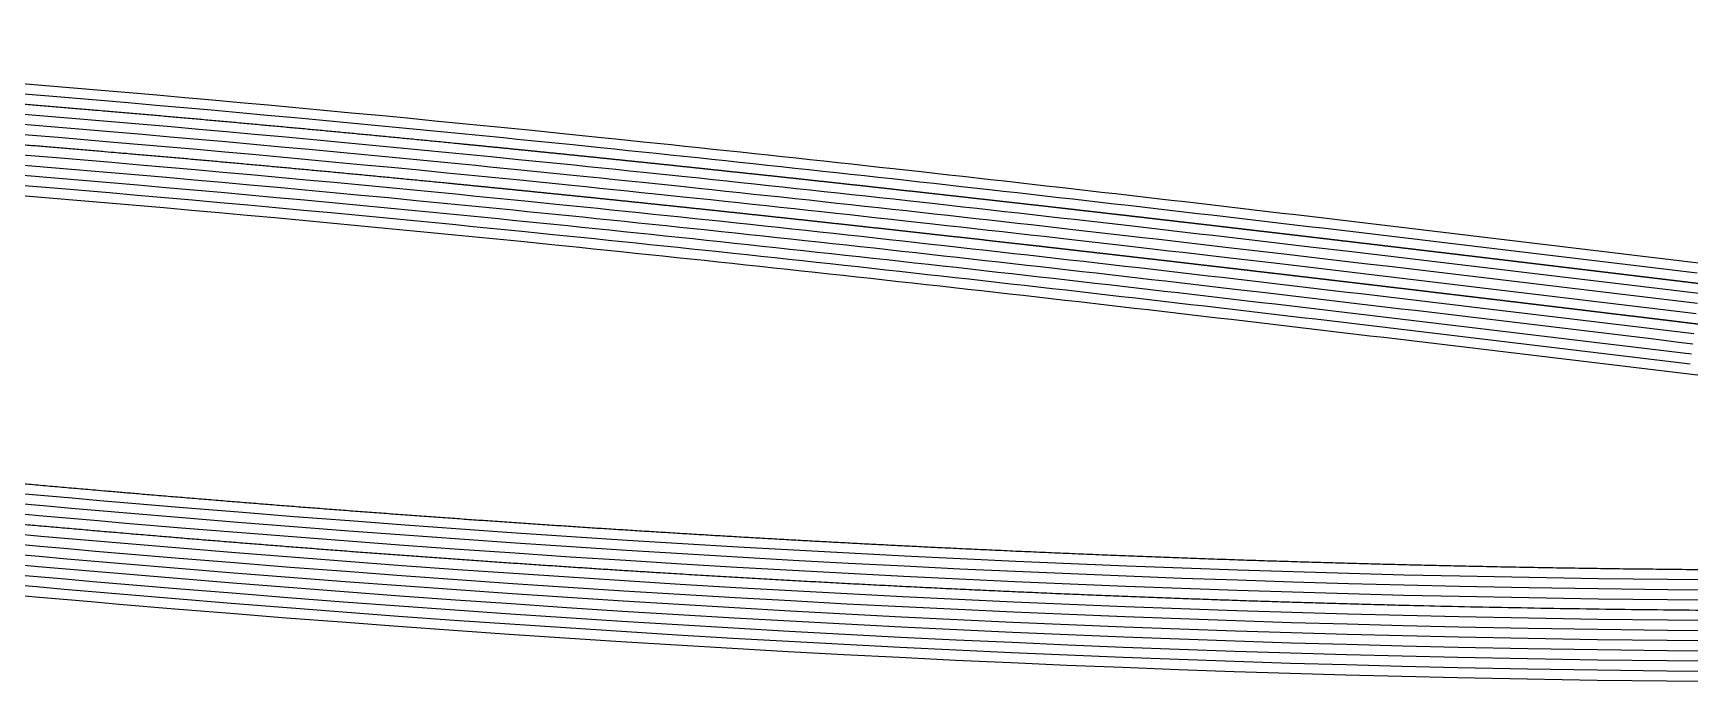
# Model space of a CAD drawing. Header units: millimetres. Extents: x -404 to 41, y 121 to 144.
# Drawn here: x -241.6 to -189, y 121 to 141.6 of the extents above; entities that cross this region are included whole.
import ezdxf

# ---------------------------------------------------------------- set-up
doc = ezdxf.new("R2010")
doc.units = ezdxf.units.MM
doc.layers.add('original_T', color=1, linetype='Continuous', true_color=0xff0000)

msp = doc.modelspace()

# ---------------------------------------------------------------- linework, layer by layer
at = {"layer": 'original_T'}
for points in [[(-188.751, 134.268), (-189.633, 134.374), (-190.073, 134.428), (-190.514, 134.481), (-191.836, 134.64), (-192.277, 134.693), (-192.717, 134.746), (-193.158, 134.8), (-193.598, 134.852), (-194.039, 134.905), (-194.48, 134.958), (-194.92, 135.011), (-197.124, 135.275), (-197.564, 135.327), (-198.005, 135.38), (-198.446, 135.432), (-198.886, 135.484), (-200.209, 135.641), (-200.65, 135.693), (-201.09, 135.745), (-201.531, 135.797), (-201.972, 135.848), (-202.412, 135.9), (-202.854, 135.952), (-203.294, 136.003), (-203.734, 136.055), (-204.175, 136.106), (-204.616, 136.157), (-205.057, 136.209), (-205.498, 136.26), (-205.939, 136.311), (-206.379, 136.362), (-206.82, 136.413), (-207.261, 136.463), (-207.702, 136.514), (-208.143, 136.564), (-208.584, 136.615), (-209.024, 136.665), (-209.465, 136.715), (-209.906, 136.765), (-210.347, 136.815), (-210.788, 136.865), (-211.228, 136.915), (-212.111, 137.013), (-212.551, 137.062), (-212.992, 137.112), (-213.433, 137.161), (-214.315, 137.258), (-214.756, 137.307), (-215.196, 137.356), (-215.638, 137.404), (-216.079, 137.452), (-216.519, 137.5), (-216.96, 137.548), (-217.402, 137.596), (-217.842, 137.643), (-218.283, 137.691), (-218.725, 137.738), (-219.165, 137.785), (-219.606, 137.832), (-220.047, 137.879), (-220.488, 137.926), (-220.929, 137.972), (-221.37, 138.018), (-221.811, 138.064), (-222.252, 138.11), (-223.134, 138.202), (-223.575, 138.247), (-224.899, 138.382), (-225.781, 138.472), (-226.222, 138.516), (-226.663, 138.56), (-227.104, 138.604), (-227.545, 138.648), (-227.987, 138.691), (-228.868, 138.777), (-229.751, 138.863), (-230.633, 138.948), (-231.516, 139.032), (-232.398, 139.115), (-233.28, 139.197), (-234.163, 139.278), (-235.045, 139.359), (-235.928, 139.438), (-236.81, 139.517), (-237.693, 139.594), (-238.576, 139.671), (-239.458, 139.746), (-241.224, 139.895), (-242.989, 140.039)], [(-188.79, 133.948), (-189.671, 134.054), (-190.112, 134.107), (-190.552, 134.161), (-191.874, 134.32), (-192.315, 134.373), (-192.755, 134.426), (-193.196, 134.479), (-193.637, 134.532), (-194.077, 134.585), (-194.518, 134.638), (-194.959, 134.691), (-195.84, 134.796), (-197.162, 134.955), (-197.603, 135.007), (-198.043, 135.059), (-198.484, 135.111), (-198.924, 135.164), (-200.246, 135.321), (-200.687, 135.373), (-201.128, 135.424), (-201.569, 135.476), (-202.009, 135.528), (-202.45, 135.58), (-202.891, 135.632), (-203.331, 135.683), (-203.772, 135.734), (-204.213, 135.786), (-204.653, 135.837), (-205.094, 135.889), (-205.535, 135.94), (-205.976, 135.99), (-206.416, 136.041), (-206.857, 136.092), (-207.298, 136.143), (-207.739, 136.193), (-208.179, 136.244), (-208.62, 136.294), (-209.061, 136.344), (-209.502, 136.395), (-209.942, 136.445), (-210.383, 136.495), (-210.824, 136.544), (-211.265, 136.594), (-212.146, 136.693), (-212.587, 136.742), (-213.028, 136.791), (-213.469, 136.84), (-213.909, 136.889), (-214.35, 136.938), (-214.791, 136.986), (-215.232, 137.035), (-215.673, 137.083), (-216.114, 137.131), (-216.554, 137.18), (-216.995, 137.227), (-217.436, 137.275), (-217.877, 137.322), (-218.318, 137.37), (-218.759, 137.417), (-219.199, 137.464), (-219.64, 137.511), (-220.081, 137.558), (-220.522, 137.605), (-220.963, 137.651), (-221.404, 137.698), (-221.845, 137.743), (-222.286, 137.79), (-222.727, 137.835), (-223.167, 137.881), (-223.608, 137.926), (-224.49, 138.017), (-224.931, 138.062), (-225.813, 138.151), (-226.254, 138.195), (-226.695, 138.239), (-227.136, 138.283), (-227.577, 138.327), (-228.018, 138.37), (-228.9, 138.457), (-229.782, 138.542), (-230.664, 138.627), (-231.546, 138.711), (-232.428, 138.794), (-233.31, 138.876), (-234.192, 138.957), (-235.074, 139.038), (-235.957, 139.117), (-236.839, 139.196), (-237.721, 139.273), (-238.603, 139.35), (-239.486, 139.425), (-241.25, 139.573), (-243.015, 139.717)], [(-188.743, 133.302), (-189.184, 133.355), (-189.624, 133.408), (-190.064, 133.461), (-190.505, 133.515), (-190.947, 133.568), (-191.387, 133.621), (-191.827, 133.674), (-192.709, 133.781), (-193.149, 133.833), (-193.59, 133.887), (-194.031, 133.939), (-194.471, 133.992), (-195.794, 134.151), (-196.234, 134.203), (-197.556, 134.361), (-197.997, 134.413), (-198.437, 134.466), (-199.319, 134.57), (-199.76, 134.623), (-201.082, 134.779), (-201.523, 134.831), (-201.963, 134.883), (-203.727, 135.089), (-204.168, 135.14), (-204.608, 135.191), (-205.049, 135.243), (-205.49, 135.294), (-205.931, 135.345), (-206.371, 135.396), (-206.812, 135.447), (-208.576, 135.649), (-209.016, 135.699), (-209.457, 135.749), (-209.898, 135.799), (-210.339, 135.849), (-210.78, 135.899), (-211.221, 135.949), (-211.662, 135.998), (-212.103, 136.048), (-212.544, 136.096), (-212.984, 136.146), (-213.866, 136.244), (-214.307, 136.293), (-214.748, 136.341), (-215.189, 136.39), (-215.63, 136.438), (-216.071, 136.486), (-216.512, 136.534), (-216.952, 136.582), (-217.394, 136.63), (-217.835, 136.677), (-218.276, 136.725), (-218.717, 136.772), (-219.157, 136.819), (-219.599, 136.866), (-220.04, 136.913), (-220.481, 136.959), (-220.922, 137.006), (-222.245, 137.145), (-222.686, 137.19), (-223.127, 137.236), (-223.568, 137.281), (-224.009, 137.327), (-224.451, 137.372), (-226.215, 137.55), (-227.097, 137.638), (-227.539, 137.682), (-227.979, 137.725), (-228.421, 137.769), (-229.303, 137.855), (-230.185, 137.94), (-231.068, 138.024), (-231.95, 138.108), (-232.833, 138.19), (-233.715, 138.272), (-234.598, 138.353), (-235.48, 138.433), (-236.363, 138.512), (-237.246, 138.59), (-238.128, 138.667), (-239.011, 138.743), (-240.777, 138.892), (-242.542, 139.037)], [(-188.821, 132.661), (-189.261, 132.715), (-189.702, 132.768), (-190.142, 132.821), (-190.583, 132.875), (-191.024, 132.927), (-191.464, 132.981), (-191.904, 133.034), (-192.786, 133.14), (-193.226, 133.193), (-193.667, 133.246), (-194.108, 133.299), (-194.548, 133.352), (-195.87, 133.51), (-196.311, 133.563), (-197.633, 133.721), (-198.073, 133.773), (-198.514, 133.826), (-199.395, 133.93), (-199.836, 133.982), (-201.158, 134.138), (-201.598, 134.19), (-202.039, 134.242), (-203.801, 134.449), (-204.242, 134.5), (-204.683, 134.551), (-205.123, 134.602), (-205.564, 134.653), (-206.005, 134.704), (-206.445, 134.755), (-206.886, 134.806), (-208.649, 135.008), (-209.089, 135.058), (-209.53, 135.108), (-209.971, 135.158), (-210.412, 135.208), (-210.852, 135.258), (-211.293, 135.308), (-211.734, 135.357), (-212.175, 135.407), (-212.615, 135.455), (-213.056, 135.505), (-213.937, 135.603), (-214.378, 135.652), (-214.819, 135.7), (-215.259, 135.749), (-215.7, 135.797), (-216.141, 135.845), (-216.582, 135.893), (-217.022, 135.941), (-217.463, 135.989), (-217.904, 136.036), (-218.345, 136.083), (-218.785, 136.131), (-219.226, 136.178), (-219.667, 136.225), (-220.108, 136.272), (-220.549, 136.318), (-220.989, 136.365), (-221.871, 136.457), (-222.312, 136.503), (-222.753, 136.549), (-223.193, 136.594), (-223.634, 136.639), (-224.075, 136.685), (-224.516, 136.73), (-226.279, 136.908), (-227.161, 136.996), (-227.602, 137.04), (-228.043, 137.083), (-228.484, 137.127), (-229.365, 137.213), (-230.247, 137.298), (-231.129, 137.382), (-232.011, 137.466), (-232.893, 137.548), (-233.774, 137.63), (-234.656, 137.711), (-235.538, 137.79), (-236.42, 137.87), (-237.302, 137.947), (-238.184, 138.025), (-239.066, 138.101), (-240.83, 138.25), (-242.594, 138.395)], [(-188.782, 132.982), (-189.222, 133.035), (-189.663, 133.088), (-190.103, 133.141), (-190.544, 133.195), (-190.985, 133.248), (-191.425, 133.301), (-191.866, 133.354), (-192.747, 133.461), (-193.188, 133.513), (-193.629, 133.566), (-194.069, 133.619), (-194.51, 133.672), (-195.832, 133.83), (-196.272, 133.883), (-197.594, 134.041), (-198.035, 134.093), (-198.476, 134.146), (-199.357, 134.25), (-199.798, 134.302), (-201.12, 134.459), (-201.56, 134.51), (-202.001, 134.562), (-203.764, 134.769), (-204.205, 134.82), (-204.645, 134.871), (-205.086, 134.923), (-205.527, 134.974), (-205.968, 135.025), (-206.408, 135.075), (-206.849, 135.126), (-208.612, 135.328), (-209.053, 135.378), (-209.494, 135.429), (-209.934, 135.479), (-210.375, 135.529), (-210.816, 135.578), (-211.257, 135.628), (-211.698, 135.678), (-212.139, 135.727), (-212.579, 135.776), (-213.02, 135.825), (-213.902, 135.923), (-214.343, 135.972), (-214.783, 136.02), (-215.224, 136.069), (-215.665, 136.117), (-216.106, 136.165), (-216.547, 136.213), (-216.987, 136.262), (-217.429, 136.309), (-217.87, 136.357), (-218.31, 136.404), (-218.751, 136.451), (-219.192, 136.498), (-219.633, 136.546), (-220.074, 136.593), (-220.515, 136.639), (-220.955, 136.685), (-222.278, 136.824), (-222.719, 136.87), (-223.16, 136.915), (-223.601, 136.96), (-224.042, 137.006), (-224.483, 137.051), (-226.247, 137.229), (-227.129, 137.317), (-227.57, 137.361), (-228.011, 137.404), (-228.452, 137.448), (-229.334, 137.534), (-230.216, 137.619), (-231.098, 137.703), (-231.98, 137.787), (-232.863, 137.869), (-233.745, 137.951), (-234.627, 138.032), (-235.509, 138.112), (-236.391, 138.191), (-237.274, 138.269), (-238.156, 138.346), (-239.039, 138.422), (-240.803, 138.571), (-242.568, 138.716)], [(-188.937, 131.701), (-189.377, 131.754), (-190.259, 131.861), (-190.699, 131.914), (-191.139, 131.967), (-191.58, 132.02), (-192.021, 132.073), (-192.461, 132.127), (-192.901, 132.18), (-193.342, 132.232), (-193.782, 132.286), (-194.223, 132.338), (-194.664, 132.391), (-195.104, 132.444), (-195.985, 132.549), (-196.425, 132.602), (-197.307, 132.707), (-197.747, 132.76), (-198.187, 132.812), (-198.628, 132.865), (-199.068, 132.917), (-199.509, 132.969), (-199.949, 133.021), (-200.83, 133.125), (-201.271, 133.178), (-201.711, 133.229), (-202.152, 133.281), (-202.592, 133.333), (-203.473, 133.436), (-203.913, 133.488), (-204.354, 133.539), (-204.795, 133.59), (-205.235, 133.641), (-205.675, 133.692), (-206.116, 133.743), (-206.556, 133.794), (-206.997, 133.845), (-207.437, 133.895), (-207.878, 133.946), (-208.318, 133.996), (-208.758, 134.047), (-209.199, 134.097), (-209.64, 134.147), (-210.08, 134.197), (-210.52, 134.247), (-210.961, 134.296), (-211.401, 134.346), (-211.841, 134.396), (-212.282, 134.445), (-212.722, 134.494), (-213.163, 134.543), (-213.603, 134.592), (-214.044, 134.641), (-214.484, 134.69), (-214.925, 134.738), (-215.365, 134.787), (-215.805, 134.835), (-216.246, 134.883), (-216.686, 134.931), (-217.127, 134.979), (-217.567, 135.027), (-218.007, 135.074), (-218.448, 135.121), (-218.889, 135.169), (-219.329, 135.216), (-219.769, 135.263), (-220.209, 135.31), (-220.65, 135.356), (-221.091, 135.402), (-221.531, 135.449), (-221.972, 135.495), (-222.412, 135.541), (-222.852, 135.586), (-223.292, 135.632), (-223.733, 135.677), (-224.174, 135.723), (-224.614, 135.768), (-225.054, 135.812), (-225.935, 135.901), (-226.376, 135.946), (-226.816, 135.99), (-227.256, 136.034), (-227.697, 136.077), (-228.138, 136.12), (-228.578, 136.164), (-229.459, 136.25), (-230.34, 136.335), (-231.22, 136.419), (-232.101, 136.502), (-232.982, 136.585), (-233.863, 136.666), (-234.744, 136.747), (-235.625, 136.827), (-236.506, 136.906), (-237.387, 136.984), (-238.268, 137.061), (-239.148, 137.137), (-240.91, 137.285), (-242.672, 137.43)], [(-188.898, 132.021), (-189.338, 132.074), (-189.779, 132.127), (-190.22, 132.181), (-190.66, 132.234), (-191.101, 132.287), (-191.541, 132.34), (-191.982, 132.394), (-192.422, 132.447), (-192.863, 132.5), (-193.303, 132.553), (-193.744, 132.606), (-194.185, 132.658), (-194.625, 132.712), (-195.065, 132.764), (-195.947, 132.87), (-196.387, 132.922), (-197.268, 133.028), (-197.709, 133.08), (-198.149, 133.132), (-198.59, 133.185), (-199.03, 133.237), (-199.471, 133.289), (-199.911, 133.341), (-200.793, 133.446), (-201.233, 133.498), (-201.674, 133.549), (-202.114, 133.602), (-202.554, 133.653), (-203.436, 133.756), (-203.876, 133.808), (-204.316, 133.859), (-204.757, 133.91), (-205.198, 133.962), (-205.638, 134.013), (-206.079, 134.064), (-206.519, 134.114), (-206.96, 134.165), (-207.4, 134.216), (-207.841, 134.266), (-208.281, 134.317), (-208.722, 134.367), (-209.162, 134.417), (-209.603, 134.468), (-210.043, 134.517), (-210.484, 134.567), (-210.924, 134.617), (-211.365, 134.667), (-211.805, 134.716), (-212.246, 134.766), (-212.687, 134.814), (-213.127, 134.864), (-213.568, 134.913), (-214.008, 134.962), (-214.449, 135.01), (-214.889, 135.059), (-215.33, 135.108), (-215.77, 135.155), (-216.211, 135.204), (-216.652, 135.251), (-217.092, 135.3), (-217.532, 135.348), (-217.973, 135.395), (-218.414, 135.442), (-218.854, 135.489), (-219.295, 135.536), (-219.735, 135.584), (-220.176, 135.63), (-220.616, 135.676), (-221.057, 135.723), (-221.497, 135.769), (-221.938, 135.815), (-222.379, 135.862), (-222.819, 135.907), (-223.259, 135.953), (-223.7, 135.998), (-224.141, 136.043), (-224.581, 136.088), (-225.022, 136.133), (-225.903, 136.222), (-226.344, 136.267), (-226.784, 136.311), (-227.225, 136.354), (-227.665, 136.398), (-228.106, 136.441), (-228.546, 136.485), (-229.428, 136.571), (-230.309, 136.656), (-231.19, 136.74), (-232.071, 136.823), (-232.952, 136.906), (-233.834, 136.987), (-234.715, 137.068), (-235.596, 137.148), (-236.477, 137.227), (-237.358, 137.305), (-238.24, 137.382), (-239.121, 137.458), (-240.884, 137.607), (-242.646, 137.752)], [(-189.014, 131.06), (-189.454, 131.114), (-190.336, 131.22), (-190.776, 131.274), (-191.216, 131.326), (-191.657, 131.38), (-192.098, 131.433), (-192.538, 131.486), (-192.978, 131.539), (-193.419, 131.592), (-193.859, 131.645), (-194.3, 131.698), (-194.74, 131.751), (-195.18, 131.804), (-196.061, 131.909), (-196.502, 131.962), (-197.383, 132.067), (-197.823, 132.12), (-198.264, 132.172), (-198.704, 132.224), (-199.144, 132.276), (-199.585, 132.329), (-200.025, 132.381), (-200.906, 132.485), (-201.346, 132.537), (-201.787, 132.589), (-202.227, 132.641), (-202.667, 132.692), (-203.548, 132.795), (-203.988, 132.847), (-204.428, 132.898), (-204.869, 132.949), (-205.31, 133.001), (-205.75, 133.051), (-206.189, 133.102), (-206.63, 133.153), (-207.071, 133.204), (-207.51, 133.254), (-208.392, 133.355), (-208.831, 133.406), (-209.272, 133.456), (-209.713, 133.506), (-210.152, 133.556), (-210.592, 133.606), (-211.033, 133.655), (-211.474, 133.705), (-211.913, 133.755), (-212.353, 133.804), (-212.794, 133.853), (-213.234, 133.902), (-213.674, 133.951), (-214.115, 134), (-214.555, 134.049), (-214.995, 134.097), (-215.435, 134.146), (-215.875, 134.194), (-216.316, 134.242), (-216.756, 134.29), (-217.197, 134.338), (-217.636, 134.386), (-218.076, 134.433), (-218.517, 134.48), (-218.957, 134.527), (-219.398, 134.574), (-219.838, 134.622), (-220.277, 134.668), (-220.718, 134.714), (-221.158, 134.761), (-221.598, 134.807), (-222.039, 134.853), (-222.479, 134.899), (-222.919, 134.945), (-223.358, 134.99), (-223.799, 135.035), (-224.24, 135.081), (-224.679, 135.126), (-225.119, 135.17), (-226, 135.259), (-226.44, 135.304), (-226.88, 135.348), (-227.32, 135.392), (-227.76, 135.435), (-228.201, 135.479), (-228.641, 135.522), (-229.521, 135.608), (-230.401, 135.693), (-231.282, 135.777), (-232.162, 135.86), (-233.042, 135.943), (-233.922, 136.024), (-234.803, 136.105), (-235.683, 136.185), (-236.563, 136.264), (-237.443, 136.341), (-238.323, 136.418), (-239.203, 136.494), (-240.964, 136.643), (-242.724, 136.787)], [(-188.975, 131.381), (-189.416, 131.434), (-190.298, 131.54), (-190.737, 131.594), (-191.177, 131.647), (-191.619, 131.7), (-192.059, 131.753), (-192.5, 131.806), (-192.94, 131.86), (-193.38, 131.912), (-193.821, 131.965), (-194.261, 132.018), (-194.702, 132.071), (-195.142, 132.124), (-196.023, 132.229), (-196.464, 132.282), (-197.345, 132.387), (-197.785, 132.44), (-198.225, 132.492), (-198.666, 132.545), (-199.106, 132.597), (-199.547, 132.649), (-199.987, 132.701), (-200.868, 132.805), (-201.308, 132.857), (-201.749, 132.909), (-202.189, 132.961), (-202.629, 133.013), (-203.511, 133.116), (-203.951, 133.167), (-204.391, 133.218), (-204.832, 133.269), (-205.272, 133.321), (-205.712, 133.372), (-206.153, 133.423), (-206.593, 133.473), (-207.034, 133.524), (-207.474, 133.575), (-207.914, 133.625), (-208.355, 133.676), (-208.795, 133.726), (-209.235, 133.776), (-209.676, 133.827), (-210.116, 133.877), (-210.556, 133.926), (-210.997, 133.976), (-211.437, 134.026), (-211.877, 134.075), (-212.317, 134.125), (-212.758, 134.173), (-213.199, 134.223), (-213.639, 134.272), (-214.079, 134.32), (-214.519, 134.369), (-214.96, 134.418), (-215.4, 134.466), (-215.84, 134.514), (-216.281, 134.562), (-216.721, 134.61), (-217.162, 134.659), (-217.602, 134.706), (-218.042, 134.753), (-218.482, 134.801), (-218.923, 134.848), (-219.364, 134.895), (-219.804, 134.942), (-220.243, 134.989), (-220.684, 135.035), (-221.124, 135.082), (-221.565, 135.128), (-222.005, 135.174), (-222.445, 135.22), (-222.885, 135.266), (-223.325, 135.311), (-223.766, 135.356), (-224.207, 135.402), (-224.646, 135.447), (-225.087, 135.491), (-225.968, 135.58), (-226.408, 135.625), (-226.848, 135.669), (-227.288, 135.713), (-227.728, 135.756), (-228.169, 135.799), (-228.609, 135.843), (-229.49, 135.929), (-230.37, 136.014), (-231.251, 136.098), (-232.132, 136.181), (-233.012, 136.264), (-233.893, 136.345), (-234.773, 136.426), (-235.654, 136.506), (-236.534, 136.585), (-237.415, 136.662), (-238.296, 136.739), (-239.176, 136.815), (-240.937, 136.964), (-242.698, 137.109)], [(-188.612, 130.687), (-189.053, 130.74), (-189.493, 130.794), (-190.375, 130.9), (-190.815, 130.954), (-191.254, 131.006), (-191.696, 131.06), (-192.137, 131.113), (-192.577, 131.166), (-193.017, 131.219), (-193.457, 131.272), (-193.898, 131.325), (-194.338, 131.378), (-194.779, 131.431), (-195.219, 131.483), (-196.1, 131.589), (-196.54, 131.641), (-197.421, 131.747), (-197.861, 131.799), (-198.302, 131.851), (-198.742, 131.904), (-199.182, 131.956), (-199.622, 132.008), (-200.063, 132.06), (-200.944, 132.165), (-201.384, 132.217), (-201.824, 132.268), (-202.265, 132.32), (-202.704, 132.372), (-203.586, 132.475), (-204.025, 132.527), (-204.465, 132.577), (-204.906, 132.629), (-205.347, 132.68), (-205.787, 132.731), (-206.226, 132.782), (-206.667, 132.833), (-207.107, 132.884), (-207.547, 132.934), (-208.428, 133.035), (-208.868, 133.085), (-209.308, 133.135), (-209.749, 133.186), (-210.189, 133.236), (-210.628, 133.286), (-211.069, 133.335), (-211.51, 133.385), (-211.949, 133.434), (-212.389, 133.483), (-212.83, 133.532), (-213.27, 133.582), (-213.71, 133.631), (-214.15, 133.679), (-214.59, 133.728), (-215.031, 133.776), (-215.47, 133.825), (-215.91, 133.873), (-216.351, 133.921), (-216.791, 133.969), (-217.232, 134.017), (-217.671, 134.065), (-218.11, 134.112), (-218.551, 134.159), (-218.992, 134.207), (-219.432, 134.254), (-219.872, 134.301), (-220.311, 134.347), (-220.751, 134.394), (-221.192, 134.44), (-221.632, 134.486), (-222.072, 134.532), (-222.512, 134.579), (-222.952, 134.624), (-223.391, 134.67), (-223.832, 134.715), (-224.273, 134.76), (-224.712, 134.805), (-225.151, 134.85), (-226.033, 134.939), (-226.472, 134.983), (-226.912, 135.027), (-227.352, 135.071), (-227.792, 135.114), (-228.232, 135.158), (-228.672, 135.201), (-229.552, 135.287), (-230.432, 135.372), (-231.312, 135.456), (-232.192, 135.539), (-233.072, 135.622), (-233.952, 135.703), (-234.832, 135.784), (-235.712, 135.863), (-236.592, 135.942), (-237.471, 136.02), (-238.351, 136.097), (-239.231, 136.173), (-240.991, 136.321), (-242.751, 136.466)], [(-187.522, 124.207), (-189.724, 124.225), (-191.927, 124.252), (-194.13, 124.288), (-196.333, 124.332), (-198.094, 124.372), (-199.856, 124.419), (-201.619, 124.47), (-203.381, 124.527), (-205.143, 124.589), (-206.905, 124.655), (-208.667, 124.727), (-210.43, 124.803), (-212.192, 124.885), (-213.954, 124.971), (-215.716, 125.062), (-217.478, 125.158), (-219.24, 125.258), (-221.002, 125.363), (-222.764, 125.472), (-224.526, 125.587), (-226.288, 125.705), (-228.05, 125.828), (-229.812, 125.955), (-231.574, 126.087), (-233.336, 126.222), (-235.098, 126.362), (-236.859, 126.506), (-238.621, 126.654), (-239.502, 126.73), (-240.383, 126.806), (-241.264, 126.884), (-242.144, 126.962)], [(-187.526, 123.562), (-189.731, 123.58), (-191.936, 123.608), (-194.141, 123.643), (-196.346, 123.687), (-198.11, 123.727), (-199.874, 123.774), (-201.639, 123.826), (-203.403, 123.882), (-205.167, 123.944), (-206.931, 124.011), (-208.695, 124.082), (-210.459, 124.159), (-212.222, 124.24), (-213.986, 124.327), (-215.75, 124.418), (-217.514, 124.514), (-219.278, 124.614), (-221.041, 124.719), (-222.805, 124.829), (-224.569, 124.943), (-226.332, 125.061), (-228.096, 125.185), (-229.859, 125.312), (-231.623, 125.444), (-233.386, 125.579), (-235.149, 125.719), (-236.913, 125.863), (-238.676, 126.011), (-239.557, 126.087), (-240.439, 126.164), (-241.32, 126.241), (-242.202, 126.32)], [(-187.524, 123.884), (-189.728, 123.903), (-191.932, 123.93), (-194.135, 123.965), (-196.339, 124.009), (-198.102, 124.05), (-199.865, 124.096), (-201.629, 124.148), (-203.392, 124.204), (-205.155, 124.266), (-206.918, 124.333), (-208.681, 124.405), (-210.444, 124.481), (-212.207, 124.562), (-213.97, 124.649), (-215.733, 124.74), (-217.496, 124.836), (-219.259, 124.936), (-221.022, 125.041), (-222.785, 125.15), (-224.547, 125.265), (-226.31, 125.383), (-228.073, 125.506), (-229.836, 125.633), (-231.598, 125.765), (-233.361, 125.901), (-235.124, 126.041), (-236.886, 126.185), (-238.648, 126.333), (-239.529, 126.409), (-240.411, 126.485), (-241.292, 126.563), (-242.173, 126.641)], [(-187.532, 122.594), (-189.741, 122.613), (-191.95, 122.64), (-194.159, 122.675), (-196.367, 122.719), (-198.134, 122.76), (-199.901, 122.807), (-201.668, 122.859), (-203.435, 122.915), (-205.202, 122.977), (-206.968, 123.044), (-208.735, 123.116), (-210.502, 123.192), (-212.268, 123.274), (-214.035, 123.36), (-215.801, 123.452), (-217.568, 123.548), (-219.334, 123.648), (-221.1, 123.753), (-222.866, 123.863), (-224.632, 123.978), (-226.398, 124.096), (-228.164, 124.22), (-229.93, 124.347), (-231.696, 124.479), (-233.461, 124.615), (-235.227, 124.755), (-236.992, 124.899), (-238.758, 125.047), (-239.641, 125.123), (-240.523, 125.2), (-241.406, 125.278), (-242.288, 125.356)], [(-187.53, 122.917), (-189.738, 122.935), (-191.945, 122.963), (-194.153, 122.998), (-196.36, 123.042), (-198.126, 123.083), (-199.892, 123.129), (-201.658, 123.181), (-203.424, 123.237), (-205.19, 123.299), (-206.956, 123.366), (-208.722, 123.438), (-210.487, 123.515), (-212.253, 123.596), (-214.019, 123.682), (-215.784, 123.774), (-217.55, 123.87), (-219.315, 123.97), (-221.081, 124.075), (-222.846, 124.185), (-224.611, 124.3), (-226.376, 124.418), (-228.141, 124.541), (-229.906, 124.668), (-231.671, 124.8), (-233.436, 124.936), (-235.201, 125.076), (-236.966, 125.22), (-238.73, 125.369), (-239.613, 125.445), (-240.495, 125.521), (-241.377, 125.599), (-242.259, 125.677)], [(-187.535, 121.949), (-189.748, 121.968), (-191.959, 121.995), (-194.17, 122.031), (-196.381, 122.075), (-198.15, 122.115), (-199.919, 122.162), (-201.688, 122.214), (-203.457, 122.271), (-205.225, 122.333), (-206.994, 122.399), (-208.762, 122.471), (-210.531, 122.548), (-212.299, 122.63), (-214.067, 122.716), (-215.836, 122.808), (-217.604, 122.904), (-219.371, 123.004), (-221.139, 123.109), (-222.907, 123.219), (-224.675, 123.334), (-226.442, 123.453), (-228.21, 123.576), (-229.977, 123.704), (-231.745, 123.836), (-233.512, 123.972), (-235.279, 124.112), (-237.046, 124.256), (-238.812, 124.405), (-239.696, 124.481), (-240.579, 124.557), (-241.462, 124.635), (-242.346, 124.714)], [(-187.533, 122.272), (-189.744, 122.29), (-191.954, 122.318), (-194.164, 122.353), (-196.374, 122.397), (-198.142, 122.438), (-199.91, 122.485), (-201.678, 122.536), (-203.446, 122.593), (-205.214, 122.655), (-206.981, 122.722), (-208.749, 122.794), (-210.516, 122.87), (-212.284, 122.952), (-214.051, 123.038), (-215.818, 123.13), (-217.586, 123.226), (-219.353, 123.326), (-221.12, 123.431), (-222.887, 123.541), (-224.654, 123.656), (-226.42, 123.774), (-228.187, 123.898), (-229.954, 124.025), (-231.72, 124.157), (-233.487, 124.293), (-235.253, 124.433), (-237.019, 124.578), (-238.785, 124.726), (-239.668, 124.802), (-240.551, 124.879), (-241.434, 124.956), (-242.317, 125.035)], [(-187.537, 121.627), (-189.751, 121.645), (-191.963, 121.673), (-194.176, 121.708), (-196.388, 121.752), (-198.158, 121.793), (-199.928, 121.84), (-201.698, 121.892), (-203.467, 121.948), (-205.237, 122.01), (-207.006, 122.077), (-208.776, 122.149), (-210.545, 122.226), (-212.314, 122.307), (-214.083, 122.394), (-215.853, 122.485), (-217.622, 122.582), (-219.39, 122.683), (-221.159, 122.788), (-222.928, 122.898), (-224.696, 123.012), (-226.465, 123.131), (-228.233, 123.255), (-230.001, 123.382), (-231.769, 123.514), (-233.537, 123.65), (-235.305, 123.791), (-237.072, 123.935), (-238.84, 124.083), (-239.724, 124.16), (-240.607, 124.236), (-241.491, 124.314), (-242.375, 124.392)], [(-187.541, 120.982), (-189.758, 121.001), (-191.973, 121.028), (-194.188, 121.063), (-196.402, 121.107), (-198.174, 121.148), (-199.946, 121.195), (-201.718, 121.247), (-203.489, 121.304), (-205.261, 121.366), (-207.032, 121.433), (-208.803, 121.505), (-210.574, 121.581), (-212.345, 121.663), (-214.116, 121.75), (-215.887, 121.841), (-217.657, 121.938), (-219.428, 122.039), (-221.198, 122.144), (-222.969, 122.254), (-224.739, 122.369), (-226.509, 122.488), (-228.278, 122.611), (-230.048, 122.739), (-231.818, 122.871), (-233.587, 123.007), (-235.356, 123.148), (-237.126, 123.292), (-238.895, 123.441), (-239.78, 123.517), (-240.664, 123.594), (-241.547, 123.671), (-242.432, 123.75)], [(-187.539, 121.304), (-189.754, 121.323), (-191.968, 121.35), (-194.182, 121.386), (-196.395, 121.43), (-198.166, 121.471), (-199.937, 121.517), (-201.708, 121.569), (-203.478, 121.626), (-205.249, 121.688), (-207.019, 121.755), (-208.789, 121.827), (-210.559, 121.904), (-212.33, 121.985), (-214.1, 122.072), (-215.87, 122.163), (-217.639, 122.26), (-219.409, 122.361), (-221.178, 122.466), (-222.948, 122.576), (-224.717, 122.691), (-226.487, 122.809), (-228.256, 122.933), (-230.025, 123.06), (-231.793, 123.193), (-233.562, 123.329), (-235.331, 123.469), (-237.099, 123.613), (-238.867, 123.762), (-239.752, 123.838), (-240.636, 123.915), (-241.519, 123.993), (-242.403, 124.071)]]:
    msp.add_lwpolyline(points, dxfattribs=at)
msp.add_open_spline([(-184.581, 124.517), (-184.585, 124.517), (-184.585, 124.517), (-187.085, 124.525), (-189.291, 124.542), (-191.496, 124.567), (-193.702, 124.601), (-195.907, 124.643), (-197.671, 124.682), (-199.435, 124.727), (-201.2, 124.778), (-202.964, 124.833), (-204.728, 124.893), (-206.492, 124.959), (-208.257, 125.029), (-210.021, 125.105), (-211.785, 125.185), (-213.549, 125.27), (-215.313, 125.36), (-217.077, 125.455), (-218.841, 125.554), (-220.605, 125.658), (-222.368, 125.767), (-224.132, 125.879), (-225.896, 125.997), (-227.66, 126.119), (-229.423, 126.245), (-231.187, 126.376), (-232.951, 126.51), (-234.714, 126.649), (-236.477, 126.793), (-238.241, 126.94), (-239.563, 127.053), (-240.445, 127.129), (-241.326, 127.207), (-242.208, 127.285), (-243.09, 127.365), (-243.971, 127.446), (-244.853, 127.526), (-245.734, 127.609), (-246.616, 127.692), (-247.497, 127.776), (-248.379, 127.861), (-249.26, 127.946), (-250.142, 128.033), (-250.583, 128.076), (-251.023, 128.12), (-251.464, 128.164), (-251.905, 128.208), (-252.345, 128.252), (-252.786, 128.297), (-253.227, 128.341), (-253.668, 128.387), (-254.108, 128.432), (-254.549, 128.477), (-254.99, 128.522), (-255.43, 128.568), (-255.871, 128.613), (-256.312, 128.66), (-256.752, 128.706), (-257.193, 128.752), (-257.634, 128.798), (-258.074, 128.845), (-258.515, 128.892), (-258.956, 128.939), (-259.396, 128.986), (-259.837, 129.033), (-260.278, 129.08), (-260.718, 129.128), (-261.159, 129.175), (-261.6, 129.224), (-262.04, 129.272), (-262.481, 129.32), (-262.922, 129.368), (-263.362, 129.417), (-263.803, 129.465), (-264.244, 129.514), (-264.684, 129.563), (-265.125, 129.612), (-265.565, 129.661), (-266.006, 129.71), (-266.447, 129.759), (-266.887, 129.809), (-267.328, 129.859), (-267.769, 129.909), (-268.209, 129.959), (-268.65, 130.008), (-269.09, 130.058), (-269.531, 130.108), (-269.972, 130.159), (-270.412, 130.209), (-270.853, 130.26), (-271.293, 130.31), (-271.734, 130.361), (-272.175, 130.412), (-272.615, 130.463), (-273.056, 130.514), (-273.496, 130.566), (-273.937, 130.617), (-274.378, 130.668), (-274.818, 130.719), (-275.259, 130.771), (-275.699, 130.822), (-276.14, 130.874), (-276.581, 130.926), (-277.021, 130.978), (-277.462, 131.03), (-277.902, 131.081), (-278.343, 131.134), (-278.783, 131.186), (-279.224, 131.238), (-279.665, 131.29), (-280.105, 131.343), (-280.546, 131.395), (-280.986, 131.447), (-281.427, 131.5), (-281.867, 131.553), (-282.308, 131.605), (-282.749, 131.658), (-283.189, 131.711), (-283.63, 131.763), (-284.07, 131.816), (-284.511, 131.869), (-284.951, 131.922), (-285.392, 131.975), (-285.833, 132.028), (-286.273, 132.081), (-286.714, 132.134), (-287.154, 132.188), (-287.595, 132.241), (-288.035, 132.293), (-288.476, 132.347), (-288.916, 132.4), (-289.357, 132.454), (-289.798, 132.507), (-290.238, 132.56), (-290.679, 132.613), (-291.119, 132.666), (-291.56, 132.72), (-292, 132.773), (-292.441, 132.827), (-292.881, 132.88), (-293.322, 132.933), (-293.763, 132.987), (-294.203, 133.04), (-294.644, 133.093), (-295.084, 133.147), (-295.525, 133.2), (-295.965, 133.253), (-296.406, 133.307), (-296.846, 133.36), (-297.287, 133.414), (-297.727, 133.467), (-298.168, 133.52), (-298.609, 133.573), (-299.049, 133.626), (-299.49, 133.68), (-299.93, 133.733), (-300.371, 133.786), (-300.811, 133.839), (-301.252, 133.893), (-301.692, 133.946), (-302.133, 133.998), (-302.574, 134.052), (-303.014, 134.104), (-303.455, 134.158), (-303.895, 134.21), (-304.336, 134.263), (-304.776, 134.316), (-305.217, 134.369), (-305.658, 134.421), (-306.098, 134.474), (-306.539, 134.527), (-306.979, 134.579), (-307.42, 134.632), (-307.86, 134.684), (-308.301, 134.736), (-308.742, 134.789), (-309.182, 134.841), (-309.623, 134.893), (-310.063, 134.945), (-310.504, 134.998), (-310.945, 135.05), (-311.385, 135.101), (-311.826, 135.153), (-312.266, 135.205), (-312.707, 135.257), (-313.147, 135.308), (-313.588, 135.36), (-314.029, 135.411), (-314.469, 135.462), (-314.91, 135.513), (-315.351, 135.564), (-315.791, 135.615), (-316.232, 135.667), (-316.672, 135.717), (-317.113, 135.768), (-317.554, 135.819), (-317.994, 135.869), (-318.435, 135.92), (-318.876, 135.97), (-319.316, 136.02), (-319.757, 136.07), (-320.198, 136.12), (-320.638, 136.17), (-321.079, 136.22), (-321.52, 136.269), (-321.96, 136.319), (-322.401, 136.368), (-322.842, 136.417), (-323.282, 136.466), (-323.723, 136.515), (-324.164, 136.564), (-324.604, 136.613), (-325.045, 136.661), (-325.486, 136.71), (-325.926, 136.758), (-326.367, 136.806), (-326.808, 136.855), (-327.249, 136.902), (-327.689, 136.95), (-328.13, 136.997), (-328.571, 137.045), (-329.012, 137.092), (-329.452, 137.139), (-329.893, 137.186), (-330.334, 137.233), (-330.775, 137.28), (-331.215, 137.326), (-331.656, 137.373), (-332.097, 137.418), (-332.538, 137.464), (-332.979, 137.51), (-333.419, 137.556), (-333.86, 137.601), (-334.301, 137.647), (-334.742, 137.692), (-335.183, 137.736), (-335.623, 137.782), (-336.064, 137.826), (-336.505, 137.87), (-336.946, 137.915), (-337.387, 137.959), (-337.828, 138.002), (-338.269, 138.045), (-339.15, 138.132), (-340.032, 138.218), (-340.914, 138.303), (-341.796, 138.387), (-342.678, 138.471), (-343.56, 138.553), (-344.441, 138.634), (-345.323, 138.715), (-346.205, 138.795), (-347.087, 138.873), (-347.969, 138.951), (-348.852, 139.028), (-349.734, 139.104), (-351.057, 139.216), (-352.38, 139.326), (-353.703, 139.433), (-355.027, 139.539), (-356.35, 139.641), (-357.673, 139.742), (-358.995, 139.84), (-360.318, 139.936), (-361.641, 140.029), (-362.963, 140.12), (-363.844, 140.179), (-364.725, 140.237), (-365.607, 140.294), (-366.489, 140.349), (-367.371, 140.404), (-368.254, 140.457), (-369.137, 140.51), (-370.907, 140.611), (-371.35, 140.635), (-372.236, 140.683), (-373.121, 140.73), (-374.005, 140.776), (-374.888, 140.82), (-376.209, 140.885), (-377.086, 140.926), (-377.524, 140.946), (-377.961, 140.966), (-378.398, 140.986), (-378.836, 141.005), (-379.274, 141.024), (-379.714, 141.043), (-380.155, 141.061), (-380.599, 141.079), (-381.043, 141.097), (-381.489, 141.114), (-381.936, 141.131), (-382.382, 141.148), (-382.828, 141.164), (-383.273, 141.18), (-383.717, 141.196), (-384.158, 141.212), (-384.598, 141.227), (-385.036, 141.242), (-385.474, 141.256), (-385.91, 141.27), (-386.346, 141.284), (-386.782, 141.297), (-387.218, 141.31), (-387.655, 141.323), (-388.092, 141.336), (-388.532, 141.348), (-388.972, 141.36), (-389.415, 141.371), (-390.759, 141.404), (-391.213, 141.414), (-391.667, 141.424), (-392.122, 141.434), (-392.574, 141.443), (-393.022, 141.452), (-393.464, 141.46), (-393.9, 141.468), (-394.326, 141.477), (-394.743, 141.484), (-395.156, 141.491), (-395.567, 141.498), (-395.979, 141.505), (-396.397, 141.511), (-396.823, 141.517), (-397.714, 141.528), (-398.182, 141.533), (-398.663, 141.537), (-399.155, 141.541), (-399.655, 141.545), (-400.157, 141.549), (-400.656, 141.552), (-401.146, 141.555), (-401.62, 141.558), (-402.076, 141.56), (-402.512, 141.561), (-402.926, 141.563), (-403.319, 141.564), (-403.589, 141.565)], degree=1, knots=[-1, -1, 1, 2, 3, 4, 5, 6, 7, 8, 9, 10, 11, 12, 13, 14, 15, 16, 17, 18, 19, 20, 21, 22, 23, 24, 25, 26, 27, 28, 29, 30, 31, 32, 33, 34, 35, 36, 37, 38, 39, 40, 41, 42, 43, 44, 45, 46, 47, 48, 49, 50, 51, 52, 53, 54, 55, 56, 57, 58, 59, 60, 61, 62, 63, 64, 65, 66, 67, 68, 69, 70, 71, 72, 73, 74, 75, 76, 77, 78, 79, 80, 81, 82, 83, 84, 85, 86, 87, 88, 89, 90, 91, 92, 93, 94, 95, 96, 97, 98, 99, 100, 101, 102, 103, 104, 105, 106, 107, 108, 109, 110, 111, 112, 113, 114, 115, 116, 117, 118, 119, 120, 121, 122, 123, 124, 125, 126, 127, 128, 129, 130, 131, 132, 133, 134, 135, 136, 137, 138, 139, 140, 141, 142, 143, 144, 145, 146, 147, 148, 149, 150, 151, 152, 153, 154, 155, 156, 157, 158, 159, 160, 161, 162, 163, 164, 165, 166, 167, 168, 169, 170, 171, 172, 173, 174, 175, 176, 177, 178, 179, 180, 181, 182, 183, 184, 185, 186, 187, 188, 189, 190, 191, 192, 193, 194, 195, 196, 197, 198, 199, 200, 201, 202, 203, 204, 205, 206, 207, 208, 209, 210, 211, 212, 213, 214, 215, 216, 217, 218, 219, 220, 221, 222, 223, 224, 225, 226, 227, 228, 229, 230, 231, 232, 233, 234, 235, 236, 237, 238, 239, 240, 241, 242, 243, 244, 245, 246, 247, 248, 249, 250, 251, 252, 253, 254, 255, 256, 257, 258, 259, 260, 261, 262, 263, 264, 265, 266, 267, 268, 269, 270, 271, 272, 273, 274, 275, 276, 277, 278, 279, 280, 281, 282, 283, 284, 285, 286, 287, 288, 289, 290, 291, 292, 293, 294, 295, 296, 297, 298, 299, 300, 301, 302, 303, 304, 305, 306, 307, 308, 309, 310, 311, 312, 313, 314, 315, 316, 317, 318, 319, 320, 321, 322, 323, 324, 325, 326, 327, 328, 329, 330, 331, 332, 333, 334, 335, 336, 337, 338, 338.718013, 338.718013], dxfattribs=at)
for points in [[(-74.803, 124.523), (-75.982, 124.521), (-78.188, 124.536), (-80.393, 124.558), (-82.598, 124.589), (-84.803, 124.628), (-87.009, 124.675), (-89.214, 124.731), (-91.419, 124.795), (-93.625, 124.866), (-95.389, 124.929), (-97.153, 124.997), (-98.917, 125.07), (-100.681, 125.148), (-102.445, 125.231), (-104.209, 125.318), (-105.974, 125.41), (-107.738, 125.507), (-109.501, 125.609), (-111.265, 125.714), (-113.029, 125.825), (-114.793, 125.94), (-116.557, 126.059), (-118.321, 126.183), (-120.084, 126.311), (-121.848, 126.444), (-123.612, 126.58), (-125.375, 126.721), (-127.138, 126.866), (-128.902, 127.015), (-129.783, 127.091), (-130.665, 127.168), (-131.547, 127.246), (-132.428, 127.324), (-133.31, 127.404), (-134.191, 127.485), (-135.073, 127.567), (-135.954, 127.65), (-136.836, 127.733), (-137.717, 127.817), (-138.599, 127.902), (-139.48, 127.989), (-140.362, 128.075), (-140.803, 128.119), (-141.243, 128.163), (-141.684, 128.207), (-142.125, 128.251), (-142.565, 128.295), (-143.006, 128.34), (-143.447, 128.385), (-143.887, 128.43), (-144.328, 128.475), (-144.769, 128.521), (-145.21, 128.566), (-145.65, 128.612), (-146.091, 128.658), (-146.532, 128.704), (-146.972, 128.75), (-147.413, 128.796), (-147.854, 128.843), (-148.294, 128.89), (-148.735, 128.937), (-149.176, 128.984), (-149.616, 129.031), (-150.057, 129.078), (-150.498, 129.126), (-150.938, 129.174), (-151.379, 129.222), (-151.819, 129.269), (-152.26, 129.318), (-152.701, 129.366), (-153.141, 129.414), (-153.582, 129.463), (-154.023, 129.512), (-154.463, 129.56), (-154.904, 129.61), (-155.345, 129.659), (-155.785, 129.708), (-156.226, 129.758), (-156.666, 129.807), (-157.107, 129.856), (-157.548, 129.906), (-157.988, 129.956), (-158.429, 130.006), (-158.869, 130.056), (-159.31, 130.107), (-159.751, 130.157), (-160.191, 130.207), (-160.632, 130.258), (-161.072, 130.309), (-161.513, 130.359), (-161.954, 130.41), (-162.394, 130.461), (-162.835, 130.512), (-163.275, 130.563), (-163.716, 130.614), (-164.157, 130.666), (-164.597, 130.718), (-165.038, 130.769), (-165.478, 130.821), (-165.919, 130.872), (-166.36, 130.924), (-166.8, 130.976), (-167.241, 131.028), (-167.681, 131.08), (-168.122, 131.132), (-168.562, 131.184), (-169.003, 131.237), (-169.444, 131.289), (-169.884, 131.341), (-170.325, 131.394), (-170.765, 131.446), (-171.206, 131.498), (-171.646, 131.551), (-172.087, 131.604), (-172.528, 131.656), (-172.968, 131.71), (-173.409, 131.762), (-173.849, 131.815), (-174.29, 131.868), (-174.73, 131.921), (-175.171, 131.974), (-175.612, 132.027), (-176.052, 132.08), (-176.493, 132.133), (-176.933, 132.186), (-177.374, 132.24), (-177.814, 132.293), (-178.255, 132.346), (-178.696, 132.399), (-179.136, 132.453), (-179.577, 132.506), (-180.017, 132.559), (-180.458, 132.613), (-180.898, 132.666), (-181.339, 132.72), (-181.78, 132.773), (-182.22, 132.826), (-182.661, 132.88), (-183.101, 132.933), (-183.542, 132.987), (-183.982, 133.04), (-184.423, 133.093), (-184.864, 133.147), (-185.304, 133.2), (-185.745, 133.254), (-186.185, 133.307), (-186.626, 133.36), (-187.066, 133.414), (-187.507, 133.467), (-187.948, 133.521), (-188.388, 133.574), (-188.829, 133.628), (-189.269, 133.681), (-189.71, 133.734), (-190.151, 133.787), (-190.591, 133.84), (-191.032, 133.894), (-191.472, 133.947), (-191.913, 134), (-192.353, 134.053), (-192.794, 134.106), (-193.235, 134.159), (-193.675, 134.212), (-194.116, 134.265), (-194.556, 134.318), (-194.997, 134.371), (-195.438, 134.424), (-195.878, 134.476), (-196.319, 134.529), (-196.759, 134.582), (-197.2, 134.634), (-197.641, 134.686), (-198.081, 134.739), (-198.522, 134.791), (-198.963, 134.844), (-199.403, 134.896), (-199.844, 134.948), (-200.284, 135), (-200.725, 135.052), (-201.166, 135.104), (-201.606, 135.156), (-202.047, 135.208), (-202.488, 135.26), (-202.928, 135.311), (-203.369, 135.362), (-203.809, 135.414), (-204.25, 135.466), (-204.691, 135.517), (-205.131, 135.568), (-205.572, 135.619), (-206.013, 135.67), (-206.453, 135.721), (-206.894, 135.772), (-207.335, 135.822), (-207.775, 135.873), (-208.216, 135.923), (-208.657, 135.974), (-209.097, 136.024), (-209.538, 136.074), (-209.979, 136.124), (-210.419, 136.174), (-210.86, 136.224), (-211.301, 136.274), (-211.741, 136.323), (-212.182, 136.372), (-212.623, 136.421), (-213.064, 136.471), (-213.504, 136.52), (-213.945, 136.568), (-214.386, 136.617), (-214.826, 136.666), (-215.267, 136.715), (-215.708, 136.763), (-216.149, 136.811), (-216.589, 136.859), (-217.03, 136.907), (-217.471, 136.955), (-217.911, 137.002), (-218.352, 137.05), (-218.793, 137.097), (-219.234, 137.143), (-219.674, 137.191), (-220.115, 137.237), (-220.556, 137.284), (-220.997, 137.33), (-221.437, 137.377), (-221.878, 137.423), (-222.319, 137.469), (-222.76, 137.514), (-223.201, 137.56), (-223.641, 137.606), (-224.082, 137.651), (-224.523, 137.696), (-224.964, 137.741), (-225.405, 137.785), (-225.845, 137.83), (-226.286, 137.874), (-226.727, 137.918), (-227.168, 137.962), (-227.609, 138.006), (-228.05, 138.049), (-228.931, 138.136), (-229.813, 138.221), (-230.695, 138.306), (-231.576, 138.39), (-232.458, 138.473), (-233.34, 138.555), (-234.222, 138.636), (-235.103, 138.717), (-235.985, 138.796), (-236.867, 138.875), (-237.749, 138.952), (-238.631, 139.028), (-239.513, 139.104), (-241.277, 139.252), (-243.041, 139.396), (-244.805, 139.535), (-246.569, 139.671), (-248.333, 139.803), (-250.098, 139.93), (-251.862, 140.052), (-253.626, 140.171), (-255.391, 140.285), (-257.156, 140.394), (-258.92, 140.499), (-260.685, 140.599), (-262.449, 140.695), (-264.214, 140.786), (-265.979, 140.872), (-267.744, 140.954), (-269.509, 141.03), (-271.274, 141.102), (-273.039, 141.169), (-274.803, 141.23), (-276.568, 141.287), (-278.775, 141.351), (-280.981, 141.407), (-283.187, 141.454), (-285.393, 141.493), (-287.6, 141.524), (-289.806, 141.547), (-292.012, 141.56), (-294.218, 141.566)], [(-183.567, 123.227), (-187.528, 123.239), (-189.734, 123.258), (-191.941, 123.285), (-194.147, 123.32), (-196.353, 123.364), (-198.118, 123.405), (-199.883, 123.452), (-201.648, 123.503), (-203.413, 123.56), (-205.178, 123.622), (-206.943, 123.688), (-208.708, 123.76), (-210.473, 123.837), (-212.238, 123.918), (-214.002, 124.005), (-215.767, 124.096), (-217.532, 124.192), (-219.296, 124.292), (-221.061, 124.397), (-222.825, 124.507), (-224.59, 124.621), (-226.354, 124.74), (-228.119, 124.863), (-229.883, 124.99), (-231.647, 125.122), (-233.411, 125.258), (-235.175, 125.398), (-236.939, 125.542), (-238.703, 125.69), (-239.585, 125.766), (-240.467, 125.843), (-241.349, 125.92), (-242.231, 125.998), (-243.112, 126.078), (-243.994, 126.159), (-244.876, 126.24), (-245.758, 126.322), (-246.64, 126.405), (-247.521, 126.489), (-248.403, 126.574), (-249.285, 126.66), (-250.166, 126.746), (-250.607, 126.79), (-251.048, 126.834), (-251.489, 126.878), (-251.93, 126.922), (-252.371, 126.965), (-252.811, 127.01), (-253.252, 127.055), (-253.693, 127.1), (-254.134, 127.145), (-254.575, 127.19), (-255.015, 127.235), (-255.456, 127.281), (-255.897, 127.327), (-256.338, 127.373), (-256.779, 127.419), (-257.219, 127.466), (-257.66, 127.512), (-258.101, 127.558), (-258.542, 127.605), (-258.982, 127.652), (-259.423, 127.699), (-259.864, 127.746), (-260.305, 127.794), (-260.745, 127.841), (-261.186, 127.889), (-261.627, 127.937), (-262.068, 127.985), (-262.508, 128.034), (-262.949, 128.082), (-263.39, 128.13), (-263.831, 128.179), (-264.271, 128.227), (-264.712, 128.276), (-265.153, 128.325), (-265.593, 128.375), (-266.034, 128.423), (-266.475, 128.473), (-266.916, 128.523), (-267.356, 128.572), (-267.797, 128.622), (-268.238, 128.672), (-268.678, 128.722), (-269.119, 128.772), (-269.56, 128.822), (-270, 128.873), (-270.441, 128.923), (-270.882, 128.974), (-271.322, 129.025), (-271.763, 129.075), (-272.204, 129.126), (-272.644, 129.177), (-273.085, 129.228), (-273.526, 129.279), (-273.966, 129.33), (-274.407, 129.382), (-274.848, 129.433), (-275.288, 129.484), (-275.729, 129.536), (-276.169, 129.588), (-276.61, 129.64), (-277.051, 129.691), (-277.491, 129.743), (-277.932, 129.796), (-278.373, 129.848), (-278.813, 129.9), (-279.254, 129.952), (-279.694, 130.004), (-280.135, 130.057), (-280.576, 130.109), (-281.016, 130.162), (-281.457, 130.214), (-281.897, 130.266), (-282.338, 130.319), (-282.779, 130.372), (-283.219, 130.424), (-283.66, 130.478), (-284.1, 130.53), (-284.541, 130.583), (-284.982, 130.636), (-285.422, 130.689), (-285.863, 130.742), (-286.303, 130.795), (-286.744, 130.848), (-287.185, 130.901), (-287.625, 130.954), (-288.066, 131.008), (-288.506, 131.061), (-288.947, 131.114), (-289.387, 131.167), (-289.828, 131.22), (-290.269, 131.274), (-290.709, 131.327), (-291.15, 131.381), (-291.59, 131.434), (-292.031, 131.487), (-292.471, 131.54), (-292.912, 131.594), (-293.352, 131.647), (-293.793, 131.7), (-294.234, 131.754), (-294.674, 131.807), (-295.115, 131.861), (-295.555, 131.914), (-295.996, 131.968), (-296.436, 132.021), (-296.877, 132.074), (-297.317, 132.127), (-297.758, 132.18), (-298.199, 132.234), (-298.639, 132.287), (-299.08, 132.341), (-299.52, 132.394), (-299.961, 132.447), (-300.401, 132.5), (-300.842, 132.554), (-301.282, 132.606), (-301.723, 132.659), (-302.163, 132.713), (-302.604, 132.765), (-303.044, 132.818), (-303.485, 132.871), (-303.926, 132.924), (-304.366, 132.977), (-304.807, 133.03), (-305.247, 133.083), (-305.688, 133.136), (-306.128, 133.188), (-306.569, 133.24), (-307.009, 133.293), (-307.45, 133.346), (-307.89, 133.398), (-308.331, 133.451), (-308.771, 133.503), (-309.212, 133.555), (-309.653, 133.607), (-310.093, 133.659), (-310.534, 133.711), (-310.974, 133.763), (-311.415, 133.815), (-311.855, 133.867), (-312.296, 133.919), (-312.736, 133.97), (-313.177, 134.022), (-313.617, 134.073), (-314.058, 134.124), (-314.499, 134.176), (-314.939, 134.227), (-315.38, 134.278), (-315.82, 134.329), (-316.261, 134.38), (-316.701, 134.431), (-317.142, 134.482), (-317.583, 134.532), (-318.023, 134.583), (-318.464, 134.633), (-318.904, 134.684), (-319.345, 134.734), (-319.785, 134.784), (-320.226, 134.834), (-320.667, 134.884), (-321.107, 134.933), (-321.548, 134.983), (-321.988, 135.032), (-322.429, 135.082), (-322.87, 135.131), (-323.31, 135.18), (-323.751, 135.229), (-324.191, 135.278), (-324.632, 135.327), (-325.073, 135.375), (-325.513, 135.423), (-325.954, 135.472), (-326.395, 135.52), (-326.835, 135.568), (-327.276, 135.615), (-327.716, 135.663), (-328.157, 135.711), (-328.598, 135.758), (-329.038, 135.806), (-329.479, 135.853), (-329.92, 135.899), (-330.36, 135.947), (-330.801, 135.993), (-331.242, 136.04), (-331.682, 136.086), (-332.123, 136.132), (-332.564, 136.178), (-333.005, 136.224), (-333.445, 136.269), (-333.886, 136.315), (-334.327, 136.36), (-334.767, 136.405), (-335.208, 136.45), (-335.649, 136.495), (-336.09, 136.539), (-336.53, 136.584), (-336.971, 136.628), (-337.412, 136.672), (-337.853, 136.716), (-338.293, 136.759), (-339.175, 136.845), (-340.056, 136.931), (-340.938, 137.016), (-341.82, 137.1), (-342.701, 137.184), (-343.583, 137.266), (-344.464, 137.347), (-345.346, 137.428), (-346.228, 137.508), (-347.11, 137.587), (-347.991, 137.664), (-348.873, 137.741), (-349.755, 137.817), (-351.078, 137.929), (-352.401, 138.039), (-353.724, 138.146), (-355.046, 138.251), (-356.369, 138.354), (-357.692, 138.455), (-359.014, 138.553), (-360.336, 138.648), (-361.658, 138.742), (-362.98, 138.832), (-363.861, 138.891), (-364.742, 138.949), (-365.623, 139.007), (-366.504, 139.062), (-367.386, 139.117), (-368.269, 139.17), (-369.152, 139.222), (-370.921, 139.323), (-371.364, 139.348), (-372.249, 139.396), (-373.134, 139.443), (-374.018, 139.488), (-374.901, 139.533), (-376.221, 139.597), (-377.098, 139.639), (-377.535, 139.659), (-377.972, 139.678), (-378.409, 139.698), (-378.847, 139.717), (-379.285, 139.736), (-379.725, 139.755), (-380.166, 139.773), (-380.609, 139.791), (-381.053, 139.809), (-381.499, 139.826), (-381.945, 139.843), (-382.392, 139.86), (-382.838, 139.876), (-383.282, 139.893), (-383.726, 139.908), (-384.167, 139.924), (-384.607, 139.939), (-385.045, 139.954), (-385.482, 139.968), (-385.918, 139.982), (-386.353, 139.996), (-386.789, 140.009), (-387.225, 140.022), (-387.662, 140.035), (-388.099, 140.048), (-388.538, 140.06), (-388.979, 140.072), (-389.421, 140.084), (-390.765, 140.116), (-391.218, 140.127), (-391.673, 140.136), (-392.127, 140.146), (-392.579, 140.155), (-393.027, 140.164), (-393.469, 140.173), (-393.904, 140.181), (-394.33, 140.189), (-394.748, 140.196), (-395.16, 140.203), (-395.571, 140.21), (-395.983, 140.217), (-396.4, 140.223), (-396.826, 140.229), (-397.717, 140.24)], [(-73.777, 123.229), (-75.983, 123.233), (-78.19, 123.248), (-80.396, 123.27), (-82.602, 123.301), (-84.808, 123.34), (-87.014, 123.388), (-89.221, 123.443), (-91.427, 123.507), (-93.633, 123.579), (-95.398, 123.642), (-97.163, 123.71), (-98.928, 123.782), (-100.693, 123.861), (-102.458, 123.943), (-104.222, 124.031), (-105.987, 124.123), (-107.752, 124.22), (-109.516, 124.321), (-111.281, 124.427), (-113.046, 124.538), (-114.81, 124.653), (-116.574, 124.772), (-118.339, 124.896), (-120.103, 125.024), (-121.867, 125.156), (-123.631, 125.293), (-125.396, 125.434), (-127.16, 125.579), (-128.923, 125.728), (-129.805, 125.804), (-130.687, 125.881), (-131.569, 125.959), (-132.451, 126.038), (-133.333, 126.117), (-134.215, 126.198), (-135.096, 126.28), (-135.978, 126.363), (-136.86, 126.446), (-137.742, 126.531), (-138.623, 126.615), (-139.505, 126.702), (-140.387, 126.788), (-140.827, 126.832), (-141.268, 126.876), (-141.709, 126.92), (-142.15, 126.964), (-142.591, 127.009), (-143.032, 127.053), (-143.472, 127.099), (-143.913, 127.144), (-144.354, 127.189), (-144.795, 127.234), (-145.236, 127.279), (-145.676, 127.325), (-146.117, 127.371), (-146.558, 127.417), (-146.999, 127.463), (-147.439, 127.51), (-147.88, 127.557), (-148.321, 127.604), (-148.762, 127.65), (-149.202, 127.697), (-149.643, 127.745), (-150.084, 127.792), (-150.525, 127.84), (-150.965, 127.888), (-151.406, 127.935), (-151.847, 127.983), (-152.288, 128.031), (-152.728, 128.08), (-153.169, 128.128), (-153.61, 128.177), (-154.05, 128.225), (-154.491, 128.274), (-154.932, 128.324), (-155.373, 128.372), (-155.813, 128.422), (-156.254, 128.471), (-156.695, 128.521), (-157.135, 128.57), (-157.576, 128.62), (-158.017, 128.67), (-158.457, 128.72), (-158.898, 128.77), (-159.339, 128.82), (-159.779, 128.871), (-160.22, 128.921), (-160.661, 128.972), (-161.101, 129.022), (-161.542, 129.073), (-161.983, 129.124), (-162.423, 129.175), (-162.864, 129.226), (-163.305, 129.277), (-163.745, 129.329), (-164.186, 129.38), (-164.627, 129.431), (-165.067, 129.483), (-165.508, 129.534), (-165.948, 129.586), (-166.389, 129.638), (-166.83, 129.69), (-167.27, 129.742), (-167.711, 129.794), (-168.152, 129.846), (-168.592, 129.898), (-169.033, 129.95), (-169.473, 130.002), (-169.914, 130.055), (-170.355, 130.107), (-170.795, 130.16), (-171.236, 130.213), (-171.676, 130.265), (-172.117, 130.318), (-172.558, 130.371), (-172.998, 130.423), (-173.439, 130.476), (-173.88, 130.529), (-174.32, 130.582), (-174.761, 130.635), (-175.201, 130.688), (-175.642, 130.741), (-176.082, 130.794), (-176.523, 130.847), (-176.964, 130.901), (-177.404, 130.954), (-177.845, 131.007), (-178.285, 131.06), (-178.726, 131.113), (-179.167, 131.167), (-179.607, 131.22), (-180.048, 131.273), (-180.488, 131.327), (-180.929, 131.38), (-181.369, 131.433), (-181.81, 131.487), (-182.251, 131.54), (-182.691, 131.593), (-183.132, 131.647), (-183.572, 131.7), (-184.013, 131.754), (-184.453, 131.807), (-184.894, 131.861), (-185.335, 131.914), (-185.775, 131.968), (-186.216, 132.021), (-186.656, 132.075), (-187.097, 132.128), (-187.537, 132.181), (-187.978, 132.235), (-188.419, 132.288), (-188.859, 132.341), (-189.3, 132.394), (-189.74, 132.448), (-190.181, 132.501), (-190.621, 132.555), (-191.062, 132.607), (-191.503, 132.66), (-191.943, 132.714), (-192.384, 132.767), (-192.824, 132.82), (-193.265, 132.873), (-193.705, 132.926), (-194.146, 132.979), (-194.587, 133.032), (-195.027, 133.085), (-195.468, 133.137), (-195.908, 133.19), (-196.349, 133.243), (-196.789, 133.295), (-197.23, 133.348), (-197.671, 133.401), (-198.111, 133.453), (-198.552, 133.505), (-198.992, 133.558), (-199.433, 133.61), (-199.873, 133.662), (-200.314, 133.714), (-200.755, 133.766), (-201.195, 133.818), (-201.636, 133.87), (-202.076, 133.922), (-202.517, 133.973), (-202.958, 134.025), (-203.398, 134.077), (-203.839, 134.128), (-204.279, 134.179), (-204.72, 134.23), (-205.161, 134.282), (-205.601, 134.333), (-206.042, 134.384), (-206.482, 134.434), (-206.923, 134.485), (-207.363, 134.536), (-207.804, 134.586), (-208.245, 134.637), (-208.685, 134.687), (-209.126, 134.737), (-209.567, 134.788), (-210.007, 134.838), (-210.448, 134.888), (-210.888, 134.937), (-211.329, 134.987), (-211.77, 135.037), (-212.21, 135.086), (-212.651, 135.135), (-213.091, 135.184), (-213.532, 135.233), (-213.973, 135.282), (-214.413, 135.331), (-214.854, 135.379), (-215.295, 135.428), (-215.735, 135.476), (-216.176, 135.524), (-216.617, 135.572), (-217.057, 135.62), (-217.498, 135.668), (-217.938, 135.715), (-218.379, 135.763), (-218.82, 135.81), (-219.26, 135.857), (-219.701, 135.904), (-220.142, 135.951), (-220.582, 135.997), (-221.023, 136.044), (-221.464, 136.09), (-221.904, 136.136), (-222.345, 136.182), (-222.786, 136.228), (-223.226, 136.274), (-223.667, 136.319), (-224.108, 136.364), (-224.549, 136.409), (-224.989, 136.454), (-225.43, 136.498), (-225.871, 136.543), (-226.311, 136.587), (-226.752, 136.631), (-227.193, 136.675), (-227.633, 136.719), (-228.074, 136.762), (-228.515, 136.806), (-229.396, 136.892), (-230.278, 136.977), (-231.159, 137.061), (-232.041, 137.145), (-232.922, 137.227), (-233.804, 137.309), (-234.686, 137.389), (-235.567, 137.469), (-236.449, 137.549), (-237.33, 137.626), (-238.212, 137.703), (-239.094, 137.779), (-240.857, 137.928), (-242.62, 138.073), (-244.384, 138.214), (-246.147, 138.351), (-247.911, 138.483), (-249.675, 138.611), (-251.438, 138.734), (-253.202, 138.854), (-254.966, 138.969), (-256.73, 139.08), (-258.494, 139.186), (-260.258, 139.287), (-262.022, 139.384), (-263.786, 139.476), (-265.55, 139.563), (-267.314, 139.646), (-269.078, 139.724), (-270.842, 139.797), (-272.607, 139.864), (-274.371, 139.927), (-276.135, 139.986), (-277.899, 140.038), (-280.104, 140.097), (-282.31, 140.148), (-284.515, 140.191), (-286.72, 140.225), (-288.926, 140.251), (-291.131, 140.268), (-293.203, 140.276), (-293.336, 140.277)]]:
    msp.add_open_spline(points, degree=1, dxfattribs=at)

doc.saveas('drawing.dxf')
